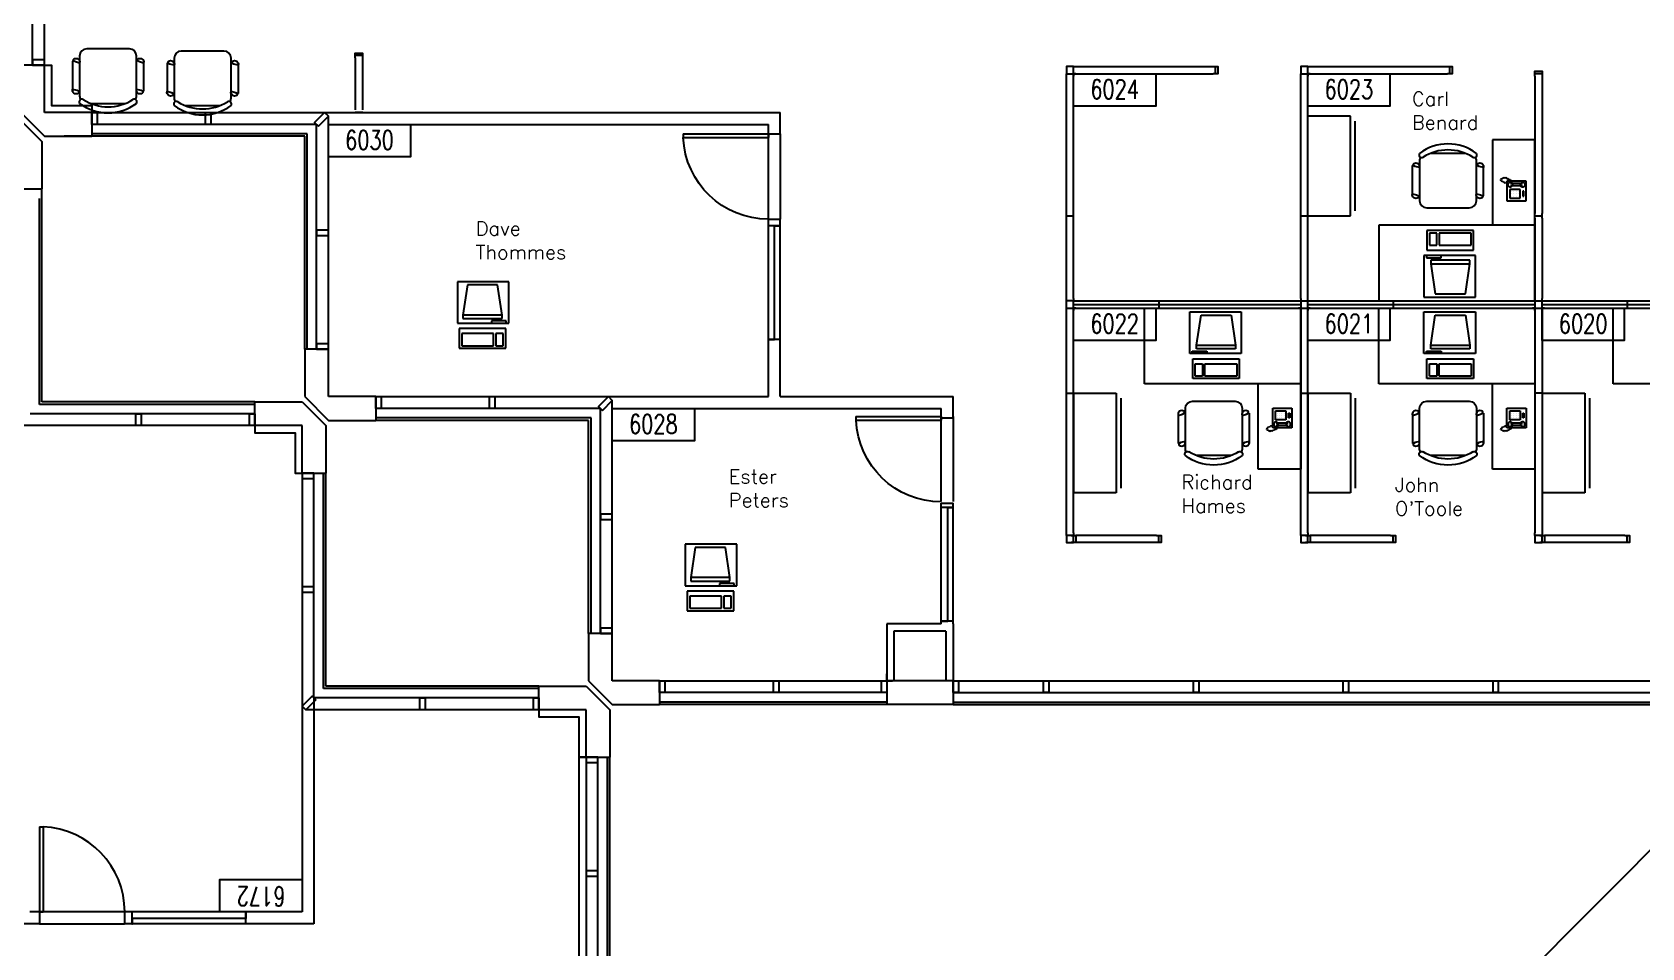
# Model space of a CAD drawing. Header units: millimetres. Extents: x 489553472 to 489553809, y 110504095 to 110504426.
# Drawn here: x 489553563.4 to 489553631.5, y 110504298.5 to 110504337.1 of the extents above; entities that cross this region are included whole.
import ezdxf
from ezdxf.enums import TextEntityAlignment as Align

# ---------------------------------------------------------------- set-up
doc = ezdxf.new("R2010")
doc.units = ezdxf.units.MM
for name, color, linetype in [('C-L-NUBER', 30, 'Continuous'), ('CHAIRS', 4, 'Continuous'), ('CPU', 6, 'Continuous'), ('DIM', 3, 'Continuous'), ('E-B-FURR', 6, 'Continuous'), ('E-B-GLAZ', 72, 'Continuous'), ('E-B-MULL', 8, 'Continuous'), ('E-B-SHEL', 2, 'Continuous'), ('E-C-HEAD', 5, 'Continuous'), ('E-F-DOOR', 3, 'Continuous'), ('E-F-SILL', 8, 'Continuous'), ('EMPLOYEE', 1, 'Continuous'), ('FURNITURE', 3, 'Continuous'), ('PANELS_201', 6, 'Continuous'), ('PHONES', 4, 'Continuous'), ('RMNUM', 40, 'Continuous')]:
    doc.layers.add(name, color=color, linetype=linetype)
doc.styles.add('ARCHITXT', font='simplex.shx')
doc.styles.add('ROMANS', font='romans', dxfattribs={"width": 0.75, "height": 8})
doc.styles.get("Standard").update_dxf_attribs({"font": 'arial.ttf'})
doc.dimstyles.new('ISO-25', dxfattribs={"dimscale": 3, "dimtxt": 2.5, "dimasz": 2.5, "dimexe": 1.25, "dimexo": 0.625, "dimtad": 1, "dimdsep": 46, "dimtxsty": 'Standard', "dimcen": 2.5, "dimadec": 0, "dimazin": 0, "dimtfac": 1, "dimtmove": 0, "dimatfit": 3, "dimfxl": 0, "dimarcsym": 0})

# ---------------------------------------------------------------- blocks, each defined once
blk = doc.blocks.new('DR-36')
for p, q in [((0, 36), (0, 0)), ((0, 36), (1.5, 36)), ((1.5, 36), (1.5, 0)), ((0, 0), (1.5, 0))]:
    blk.add_line(p, q)
blk.add_arc((0, 0), 36, 0, 87.61406)
blk = doc.blocks.new('RMNUM')
at = {"layer": 'RMNUM'}
blk.add_lwpolyline([(-16.33354, 6.674702), (18.388073, 6.674702), (18.388073, -6.982766), (-16.33354, -6.982766), (-16.33354, 6.674702)], dxfattribs=at)
at = {"layer": 'RMNUM', "style": 'ROMANS', "width": 0.75}
blk.add_attdef('NUMBER', text='', height=8, dxfattribs=at).set_placement((1.027267, 0.114097), align=Align.MIDDLE_CENTER)
blk = doc.blocks.new('DESK2')
for p, q in [((33, 0), (-33, 0)), ((-33, 0), (-33, -68)), ((33, -32), (33, 0)), ((-33, -32), (33, -32)), ((-15, -68), (-15, -32)), ((-33, -68), (-15, -68))]:
    blk.add_line(p, q)
blk = doc.blocks.new('CHAIR7')
for p, q in [((5.12, 15.04), (17.88, 15.04)), ((0, 9), (0, -9)), ((20, 12), (3, 12)), ((23, -7.44), (23, 7.44)), ((3, -12), (20, -12)), ((5.12, -15), (17.88, -15))]:
    blk.add_line(p, q)
for centre, radius, start, end in [((5.56, 13.54), 1.56, 73.7398, 286.2602), ((17.44, 13.54), 1.56, 253.7398, 106.2602), ((3, 9), 3, 90, 180), ((20, 9), 3, 62.41556, 90), ((22.34, 11.12), 1.1, 53.30994, 212.02741), ((4.82, 0), 19.64, 327.57575, 32.42425), ((7, 0), 20, 323.1301, 36.8699), ((3, -9), 3, 180, 270), ((5.56, -13.5), 1.56, 73.7398, 286.2602), ((17.44, -13.5), 1.56, 253.7398, 106.2602), ((20, -9), 3, 270, 297.58444), ((22.34, -11.12), 1.1, 147.97259, 306.69006)]:
    blk.add_arc(centre, radius, start, end)
blk = doc.blocks.new('RECTANG')
for p, q in [((1, 1), (0, 1)), ((0, 1), (0, 0)), ((1, 0), (1, 1)), ((0, 0), (1, 0))]:
    blk.add_line(p, q)
blk = doc.blocks.new('IBMAT', base_point=(61, 306))
for p, q in [((75, 307), (75, 306)), ((81, 307), (75, 307)), ((81, 306), (81, 307))]:
    blk.add_line(p, q)
at = {"xscale": 21, "yscale": 17, "zscale": 21}
blk.add_blockref('RECTANG', (61, 306), dxfattribs=at)
blk = doc.blocks.new('KEYBOARD', base_point=(60, 294))
for p, xscale, yscale, zscale in [((60, 294), 19, 8, 19), ((61, 295), 13, 5, 13), ((75, 295), 3, 5, 3)]:
    blk.add_blockref('RECTANG', p, dxfattribs=dict(xscale=xscale, yscale=yscale, zscale=zscale))
blk = doc.blocks.new('COMPUTER')
for p, q in [((-6.64, 16.23), (-8.5, 3.5)), ((6.08, 16.23), (-6.64, 16.23)), ((8, 3.5), (6.08, 16.23)), ((-8.5, 3.5), (-8.5, 2.04)), ((8, 3.5), (-8.5, 3.5)), ((-8.5, 2.04), (8, 2.04)), ((8, 2.04), (8, 3.5))]:
    blk.add_line(p, q)
at = {"xscale": 1.033846153846154, "yscale": 1.033846153846154, "zscale": 1.033846153846154}
for name, p in [('IBMAT', (-10.86, 0)), ('KEYBOARD', (-10.05, -10.5))]:
    blk.add_blockref(name, p, dxfattribs=at)
blk = doc.blocks.new('FC42X18D')
for p, q in [((-21, 0), (-21, -18)), ((-21, 0), (21, 0)), ((21, -18), (21, 0)), ((-21, -18), (21, -18)), ((-19, -20), (19, -20))]:
    blk.add_line(p, q)
blk = doc.blocks.new('FNPHONE')
for p, q in [((-9.1, 0.22), (-9.7, 0.02)), ((-8.9, 0.62), (-9.5, 0.42)), ((-8.7, 1.02), (-9.3, 0.82)), ((-8.5, 1.42), (-9.1, 1.22)), ((-8.3, 1.82), (-8.9, 1.62)), ((-7.14, 0.56), (-7.5, -0.58)), ((-7.29, 6.54), (-7.29, 1.54)), ((-6.29, 6.54), (-6.29, 1.54)), ((-3.87, 4.85), (-3.87, 4.85)), ((-3.87, 3.91), (-3.87, 3.91)), ((-3.87, 2.97), (-3.87, 2.97)), ((-3.87, 2.03), (-3.87, 2.03)), ((-2.94, 4.85), (-2.94, 4.85)), ((-2.94, 3.91), (-2.94, 3.91)), ((-2.94, 2.97), (-2.94, 2.97)), ((-2.94, 2.03), (-2.94, 2.03)), ((-2, 4.85), (-2, 4.85)), ((-2, 3.91), (-2, 3.91)), ((-2, 2.97), (-2, 2.97)), ((-2, 2.03), (-2, 2.03)), ((-9.3, -0.18), (-9.9, -0.38)), ((-9.3, -0.58), (-9.9, -0.78)), ((-9.3, -0.98), (-9.9, -1.18)), ((-9.3, -1.38), (-9.9, -1.58)), ((-9.1, -1.78), (-9.7, -1.98)), ((-8.9, -2.18), (-9.5, -2.38)), ((-8.43, -2.46), (-9.03, -2.66)), ((-7.9, -1.98), (-8.5, -2.18)), ((-7.7, -1.58), (-8.3, -1.78)), ((-7.5, -1.18), (-8.1, -1.38)), ((-7.3, -0.78), (-7.9, -0.98))]:
    blk.add_line(p, q)
for centre, start, end in [((-6.79, 6.54), 298.49146, 241.50854), ((-6.79, 1.54), 118.49146, 61.50854)]:
    blk.add_arc(centre, 1.05, start, end)
for p, xscale, yscale, zscale in [((-8.21, 0), 8.20528234483245, 8.104073169521023, 8.20528234483245), ((-4.03, 6.72), 2.03125, 0.46875, 2.03125), ((-4.81, 1.25), 3.75, 4.375, 3.75)]:
    blk.add_blockref('RECTANG', p, dxfattribs=dict(xscale=xscale, yscale=yscale, zscale=zscale))
blk = doc.blocks.new('*D20')
at = {"layer": 'Defpoints', "color": 0, "transparency": 16777216}
for p in [(489553526.856, 110504401.545), (489553482.316, 110504115.512), (489553565.049, 110504115.512)]:
    blk.add_point(p, dxfattribs=at)
at = {"layer": 'DIM', "color": 0, "lineweight": -2, "transparency": 16777216}
for p, q in [((489553524.981, 110504401.545), (489553478.566, 110504401.545)), ((489553482.316, 110504394.045), (489553482.316, 110504123.012)), ((489553563.174, 110504115.512), (489553478.566, 110504115.512))]:
    blk.add_line(p, q, dxfattribs=at)
at = {"layer": 'DIM', "color": 0, "transparency": 16777216}
for points in [[(489553481.066, 110504394.045), (489553483.566, 110504394.045), (489553482.316, 110504401.545)], [(489553481.066, 110504123.012), (489553483.566, 110504123.012), (489553482.316, 110504115.512)]]:
    blk.add_solid(points, dxfattribs=at)
at = {"layer": 'DIM', "color": 0, "transparency": 16777216, "insert": (489553476.611, 110504258.529), "char_height": 7.5, "attachment_point": 5, "rotation": 90}
blk.add_mtext('288', dxfattribs=at)

msp = doc.modelspace()

# ---------------------------------------------------------------- linework, layer by layer
at = {"layer": 'C-L-NUBER'}
msp.add_line((489553587.8485221, 110504258.5123077), (489553637.9561564, 110504308.7370992), dxfattribs=at)
at = {"layer": 'E-B-FURR'}
for p, q in [((489553563.9619837, 110504335.7370992), (489553563.9619837, 110504398.8370992)), ((489553565.9561564, 110504333.7370992), (489553575.7970574, 110504333.7370992)), ((489553575.8198954, 110504333.7370992), (489553595.0561564, 110504333.7370992)), ((489553595.0561564, 110504332.8370992), (489553595.0561564, 110504333.7370992)), ((489553575.9561564, 110504323.7370992), (489553575.9561564, 110504333.5780002)), ((489553575.9561564, 110504333.2370992), (489553594.5561564, 110504333.2370992)), ((489553594.5561564, 110504332.8370992), (489553594.5561564, 110504333.2370992)), ((489553594.5561564, 110504332.8370992), (489553595.0561564, 110504332.8370992)), ((489553594.5561564, 110504321.7370992), (489553594.5561564, 110504329.2370992)), ((489553594.5561564, 110504329.2370992), (489553595.0561564, 110504329.2370992)), ((489553595.0561564, 110504321.7370992), (489553595.0561564, 110504329.2370992)), ((489553577.9561564, 110504321.7370992), (489553587.7970574, 110504321.7370992)), ((489553587.7970574, 110504321.7370992), (489553594.5561564, 110504321.7370992)), ((489553587.9561564, 110504311.7370992), (489553587.9561564, 110504321.5780002)), ((489553595.0561564, 110504321.7370992), (489553602.3561563, 110504321.7370992)), ((489553602.3561563, 110504320.8370992), (489553602.3561563, 110504321.7370992)), ((489553587.9561564, 110504321.2370992), (489553601.8561563, 110504321.2370992)), ((489553601.8561563, 110504320.8370992), (489553601.8561563, 110504321.2370992)), ((489553601.8561563, 110504320.8370992), (489553602.3561563, 110504320.8370992)), ((489553572.8485221, 110504320.5123077), (489553563.0076211, 110504320.5123077)), ((489553574.8485221, 110504318.5123077), (489553574.8485221, 110504308.6714067)), ((489553601.8561563, 110504312.1370992), (489553601.8561563, 110504317.2370992)), ((489553601.8561563, 110504317.2370992), (489553602.3561563, 110504317.2370992)), ((489553602.3561563, 110504312.1370992), (489553602.3561563, 110504317.2370992)), ((489553599.5561564, 110504312.1370992), (489553599.5561564, 110504309.7370992)), ((489553601.8561563, 110504312.1370992), (489553599.5561564, 110504312.1370992)), ((489553602.3561563, 110504312.1370992), (489553602.3561563, 110504309.7370992)), ((489553599.8561563, 110504311.8370992), (489553599.8561563, 110504309.7370992)), ((489553602.0561564, 110504311.8370992), (489553599.8561563, 110504311.8370992)), ((489553602.0561564, 110504311.8370992), (489553602.0561564, 110504309.7370992)), ((489553589.9561564, 110504309.7370992), (489553599.7970574, 110504309.7370992)), ((489553602.3561563, 110504309.7370992), (489553647.2293576, 110504309.7370992)), ((489553574.8485221, 110504308.6714067), (489553574.8485221, 110504299.9721322)), ((489553584.8485221, 110504308.5123077), (489553575.0076211, 110504308.5123077)), ((489553575.3485221, 110504309.0123077), (489553575.3485221, 110504299.4721322)), ((489553563.7433888, 110504299.9721322), (489553563.3433888, 110504299.9721322)), ((489553563.7433888, 110504299.9721322), (489553563.7433888, 110504299.4721322)), ((489553574.8485221, 110504299.9721322), (489553567.3433888, 110504299.9721322)), ((489553567.3433888, 110504299.9721322), (489553567.3433888, 110504299.4721322)), ((489553563.7433888, 110504299.4721322), (489553562.8433888, 110504299.4721322)), ((489553575.3485221, 110504299.4721322), (489553567.3433888, 110504299.4721322))]:
    msp.add_line(p, q, dxfattribs=at)
for points in [[(489553563.9561564, 110504335.7370992), (489553564.2561564, 110504335.7370992), (489553564.2561564, 110504334.0370992), (489553565.9561564, 110504334.0370992), (489553565.9561564, 110504333.7370992)], [(489553572.8485221, 110504320.5123077), (489553572.8485221, 110504320.2123077), (489553574.5485221, 110504320.2123077), (489553574.5485221, 110504318.5123077), (489553574.8485221, 110504318.5123077)], [(489553584.8485221, 110504308.5123077), (489553584.8485221, 110504308.2123077), (489553586.5485221, 110504308.2123077), (489553586.5485221, 110504306.5123077), (489553586.8485221, 110504306.5123077)]]:
    msp.add_lwpolyline(points, dxfattribs=at)
at = {"layer": 'E-B-GLAZ'}
for p, q in [((489553563.4561564, 110504335.7370992), (489553563.4561564, 110504398.8370992)), ((489553575.4561564, 110504333.2370992), (489553565.9561564, 110504333.2370992)), ((489553575.4561564, 110504323.7370992), (489553575.4561564, 110504333.2370992)), ((489553574.194634, 110504332.7370992), (489553564.794634, 110504332.7370992)), ((489553575.0561564, 110504332.8370992), (489553565.9561564, 110504332.8370992)), ((489553574.9561564, 110504332.7370992), (489553565.9561564, 110504332.7370992)), ((489553574.9561564, 110504323.7370992), (489553574.9561564, 110504332.7370992)), ((489553575.0561564, 110504323.7370992), (489553575.0561564, 110504332.8370992)), ((489553563.8485221, 110504321.5123077), (489553563.8485221, 110504330.5123077)), ((489553563.7485221, 110504321.4123077), (489553563.7485221, 110504330.1123077)), ((489553572.8485221, 110504321.5123077), (489553563.8485221, 110504321.5123077)), ((489553572.8485221, 110504321.0123077), (489553563.3485221, 110504321.0123077)), ((489553572.8485221, 110504321.4123077), (489553563.7485221, 110504321.4123077)), ((489553587.4561564, 110504321.2370992), (489553577.9561564, 110504321.2370992)), ((489553587.0561564, 110504320.8370992), (489553577.9561564, 110504320.8370992)), ((489553587.0561564, 110504311.7370992), (489553587.0561564, 110504320.8370992)), ((489553587.4561564, 110504311.7370992), (489553587.4561564, 110504321.2370992)), ((489553586.9561564, 110504320.7370992), (489553577.9561564, 110504320.7370992)), ((489553586.9561564, 110504311.7370992), (489553586.9561564, 110504320.7370992)), ((489553575.3485221, 110504309.0123077), (489553575.3485221, 110504318.5123077)), ((489553575.7485221, 110504309.4123077), (489553575.7485221, 110504318.5123077)), ((489553575.8485221, 110504309.5123077), (489553575.8485221, 110504318.5123077)), ((489553584.8485221, 110504309.4123077), (489553575.7485221, 110504309.4123077)), ((489553584.8485221, 110504309.5123077), (489553575.8485221, 110504309.5123077)), ((489553599.5561564, 110504309.2370992), (489553589.9561564, 110504309.2370992)), ((489553602.3561563, 110504309.2370992), (489553647.4565105, 110504309.2370992)), ((489553584.8485221, 110504309.0123077), (489553575.3485221, 110504309.0123077)), ((489553599.5561564, 110504308.8370992), (489553589.9561564, 110504308.8370992)), ((489553599.5561564, 110504308.7370992), (489553589.9561564, 110504308.7370992)), ((489553602.3561563, 110504308.8370992), (489553647.4565105, 110504308.8370992)), ((489553602.3561563, 110504308.7370992), (489553635.5561564, 110504308.7370992)), ((489553587.3485221, 110504296.9123077), (489553587.3485221, 110504306.5123077)), ((489553587.7485221, 110504296.9123077), (489553587.7485221, 110504306.5123077)), ((489553587.8485221, 110504296.9123077), (489553587.8485221, 110504306.5123077))]:
    msp.add_line(p, q, dxfattribs=at)
for points in [[(489553595.0481237, 110504324.1493904), (489553594.5481237, 110504324.1493904), (489553594.8119884, 110504324.1493904), (489553594.8119884, 110504328.9493904), (489553595.0481237, 110504328.9493904), (489553594.5481237, 110504328.9493904)], [(489553602.3668563, 110504312.2585711), (489553601.8668563, 110504312.2585711), (489553602.1307209, 110504312.2585711), (489553602.1307209, 110504317.0585711), (489553602.3668563, 110504317.0585711), (489553601.8668563, 110504317.0585711)], [(489553572.4627324, 110504299.456315), (489553572.4627324, 110504299.956315), (489553572.4627324, 110504299.6924504), (489553567.6627324, 110504299.6924504), (489553567.6627324, 110504299.456315), (489553567.6627324, 110504299.956315)]]:
    msp.add_lwpolyline(points, dxfattribs=at)
at = {"layer": 'E-B-MULL'}
for points in [[(489553563.4561564, 110504335.7370992), (489553563.9561564, 110504335.7370992), (489553563.9561564, 110504335.9620992), (489553563.4561564, 110504335.9620992)], [(489553565.9561564, 110504333.2370992), (489553565.9561564, 110504333.7370992), (489553566.1811564, 110504333.7370992), (489553566.1811564, 110504333.2370992)], [(489553570.7641069, 110504333.2370992), (489553570.7641069, 110504333.7370992), (489553570.9891069, 110504333.7370992), (489553570.9891069, 110504333.2370992)], [(489553575.5357059, 110504333.1575497), (489553575.9561564, 110504333.5780002), (489553575.7970574, 110504333.7370992), (489553575.3766069, 110504333.3166487)], [(489553575.5357059, 110504333.1575497), (489553575.9561564, 110504333.5780002), (489553575.7970574, 110504333.7370992), (489553575.3766069, 110504333.3166487)], [(489553575.4561564, 110504328.5450497), (489553575.9561564, 110504328.5450497), (489553575.9561564, 110504328.7700497), (489553575.4561564, 110504328.7700497)], [(489553575.4561564, 110504323.7370992), (489553575.9561564, 110504323.7370992), (489553575.9561564, 110504323.9620992), (489553575.4561564, 110504323.9620992)], [(489553577.9561564, 110504321.2370992), (489553577.9561564, 110504321.7370992), (489553578.1811564, 110504321.7370992), (489553578.1811564, 110504321.2370992)], [(489553582.7641069, 110504321.2370992), (489553582.7641069, 110504321.7370992), (489553582.9891069, 110504321.7370992), (489553582.9891069, 110504321.2370992)], [(489553587.5357059, 110504321.1575497), (489553587.9561564, 110504321.5780002), (489553587.7970574, 110504321.7370992), (489553587.3766069, 110504321.3166487)], [(489553568.0405716, 110504321.0123077), (489553568.0405716, 110504320.5123077), (489553567.8155716, 110504320.5123077), (489553567.8155716, 110504321.0123077)], [(489553572.8485221, 110504321.0123077), (489553572.8485221, 110504320.5123077), (489553572.6235221, 110504320.5123077), (489553572.6235221, 110504321.0123077)], [(489553575.3485221, 110504318.5123077), (489553574.8485221, 110504318.5123077), (489553574.8485221, 110504318.2873077), (489553575.3485221, 110504318.2873077)], [(489553587.4561564, 110504316.5450497), (489553587.9561564, 110504316.5450497), (489553587.9561564, 110504316.7700497), (489553587.4561564, 110504316.7700497)], [(489553575.3485221, 110504313.7043572), (489553574.8485221, 110504313.7043572), (489553574.8485221, 110504313.4793572), (489553575.3485221, 110504313.4793572)], [(489553587.4561564, 110504311.7370992), (489553587.9561564, 110504311.7370992), (489553587.9561564, 110504311.9620992), (489553587.4561564, 110504311.9620992)], [(489553589.9561564, 110504309.2370992), (489553589.9561564, 110504309.7370992), (489553590.1811564, 110504309.7370992), (489553590.1811564, 110504309.2370992)], [(489553594.7641069, 110504309.2370992), (489553594.7641069, 110504309.7370992), (489553594.9891069, 110504309.7370992), (489553594.9891069, 110504309.2370992)], [(489553599.3311564, 110504309.2370992), (489553599.3311564, 110504309.7370992), (489553599.5561564, 110504309.7370992), (489553599.5561564, 110504309.2370992)], [(489553602.3561563, 110504309.2370992), (489553602.3561563, 110504309.7370992), (489553602.5811564, 110504309.7370992), (489553602.5811564, 110504309.2370992)], [(489553606.1811564, 110504309.2370992), (489553606.1811564, 110504309.7370992), (489553606.4061564, 110504309.7370992), (489553606.4061564, 110504309.2370992)], [(489553612.5124063, 110504309.2370992), (489553612.5124063, 110504309.7370992), (489553612.7374064, 110504309.7370992), (489553612.7374064, 110504309.2370992)], [(489553618.8436564, 110504309.2370992), (489553618.8436564, 110504309.7370992), (489553619.0686564, 110504309.7370992), (489553619.0686564, 110504309.2370992)], [(489553625.1749064, 110504309.2370992), (489553625.1749064, 110504309.7370992), (489553625.3999064, 110504309.7370992), (489553625.3999064, 110504309.2370992)], [(489553575.4280716, 110504308.9327582), (489553575.0076211, 110504308.5123077), (489553574.8485221, 110504308.6714067), (489553575.2689726, 110504309.0918572)], [(489553580.0405716, 110504309.0123077), (489553580.0405716, 110504308.5123077), (489553579.8155716, 110504308.5123077), (489553579.8155716, 110504309.0123077)], [(489553584.8485221, 110504309.0123077), (489553584.8485221, 110504308.5123077), (489553584.6235221, 110504308.5123077), (489553584.6235221, 110504309.0123077)], [(489553587.3485221, 110504306.5123077), (489553586.8485221, 110504306.5123077), (489553586.8485221, 110504306.2873077), (489553587.3485221, 110504306.2873077)], [(489553587.3485221, 110504301.7043572), (489553586.8485221, 110504301.7043572), (489553586.8485221, 110504301.4793572), (489553587.3485221, 110504301.4793572)]]:
    msp.add_lwpolyline(points, close=True, dxfattribs=at)
at = {"layer": 'E-B-SHEL'}
for p, q in [((489553563.9561564, 110504335.7370992), (489553562.9561564, 110504335.7370992)), ((489553563.9561564, 110504333.7370992), (489553563.9561564, 110504335.7370992)), ((489553562.9561564, 110504333.7370992), (489553563.9561564, 110504332.7370992)), ((489553565.9561564, 110504333.7370992), (489553563.9561564, 110504333.7370992)), ((489553565.9561564, 110504333.7370992), (489553565.9561564, 110504332.7370992)), ((489553562.8485221, 110504333.5123077), (489553563.8485221, 110504332.5123077)), ((489553563.8485221, 110504332.5123077), (489553563.8485221, 110504330.5123077)), ((489553563.9561564, 110504332.7370992), (489553565.9561564, 110504332.7370992)), ((489553562.8485221, 110504330.5123077), (489553563.8485221, 110504330.5123077)), ((489553575.9561564, 110504323.7370992), (489553574.9561564, 110504323.7370992)), ((489553574.9561564, 110504323.7370992), (489553574.9561564, 110504321.7370992)), ((489553575.9561564, 110504321.7370992), (489553575.9561564, 110504323.7370992)), ((489553572.8485221, 110504321.5123077), (489553574.8485221, 110504321.5123077)), ((489553572.8485221, 110504320.5123077), (489553572.8485221, 110504321.5123077)), ((489553574.8485221, 110504321.5123077), (489553575.8485221, 110504320.5123077)), ((489553574.9561564, 110504321.7370992), (489553575.9561564, 110504320.7370992)), ((489553577.9561564, 110504321.7370992), (489553575.9561564, 110504321.7370992)), ((489553577.9561564, 110504321.7370992), (489553577.9561564, 110504320.7370992)), ((489553574.8485221, 110504320.5123077), (489553572.8485221, 110504320.5123077)), ((489553574.8485221, 110504318.5123077), (489553574.8485221, 110504320.5123077)), ((489553575.8485221, 110504320.5123077), (489553575.8485221, 110504318.5123077)), ((489553575.9561564, 110504320.7370992), (489553577.9561564, 110504320.7370992)), ((489553574.8485221, 110504318.5123077), (489553575.8485221, 110504318.5123077)), ((489553587.9561564, 110504311.7370992), (489553586.9561564, 110504311.7370992)), ((489553586.9561564, 110504311.7370992), (489553586.9561564, 110504309.7370992)), ((489553587.9561564, 110504309.7370992), (489553587.9561564, 110504311.7370992)), ((489553584.8485221, 110504308.5123077), (489553584.8485221, 110504309.5123077)), ((489553584.8485221, 110504309.5123077), (489553586.8485221, 110504309.5123077)), ((489553586.8485221, 110504309.5123077), (489553587.8485221, 110504308.5123077)), ((489553586.9561564, 110504309.7370992), (489553587.9561564, 110504308.7370992)), ((489553589.9561564, 110504309.7370992), (489553587.9561564, 110504309.7370992)), ((489553589.9561564, 110504309.7370992), (489553589.9561564, 110504308.7370992)), ((489553602.3561563, 110504309.7370992), (489553599.5561564, 110504309.7370992)), ((489553599.5561564, 110504309.7370992), (489553599.5561564, 110504308.7370992)), ((489553602.3561563, 110504309.7370992), (489553602.3561563, 110504308.7370992)), ((489553586.8485221, 110504308.5123077), (489553584.8485221, 110504308.5123077)), ((489553586.8485221, 110504306.5123077), (489553586.8485221, 110504308.5123077)), ((489553587.8485221, 110504308.5123077), (489553587.8485221, 110504306.5123077)), ((489553587.9561564, 110504308.7370992), (489553589.9561564, 110504308.7370992)), ((489553602.3561563, 110504308.7370992), (489553599.5561564, 110504308.7370992)), ((489553586.8485221, 110504306.5123077), (489553587.8485221, 110504306.5123077))]:
    msp.add_line(p, q, dxfattribs=at)
at = {"layer": 'E-C-HEAD'}
for p, q in [((489553594.5561564, 110504329.2370992), (489553594.5561564, 110504332.8370992)), ((489553595.0561564, 110504332.8370992), (489553595.0561564, 110504329.2370992)), ((489553601.8561563, 110504317.3020608), (489553601.8561563, 110504320.9020608)), ((489553602.3561563, 110504320.9020608), (489553602.3561563, 110504317.3020608)), ((489553586.8485221, 110504306.5123077), (489553586.8485221, 110504296.6714067)), ((489553567.3433888, 110504299.9721322), (489553563.7433888, 110504299.9721322)), ((489553563.7433888, 110504299.4721322), (489553567.3433888, 110504299.4721322))]:
    msp.add_line(p, q, dxfattribs=at)
at = {"layer": 'E-F-SILL'}
for points in [[(489553599.5561564, 110504309.7370992), (489553599.5561564, 110504309.7370992), (489553599.5561564, 110504310.0370992), (489553599.5561564, 110504310.0370992)], [(489553581.2978812, 110504309.4265078), (489553581.2978812, 110504309.4265078), (489553581.2978812, 110504309.4265078)], [(489553586.8485221, 110504306.5123077), (489553586.5485221, 110504306.5123077), (489553586.5485221, 110504296.9123077), (489553586.5485221, 110504296.9123077)]]:
    msp.add_lwpolyline(points, dxfattribs=at)
at = {"layer": 'PANELS_201', "linetype": 'Continuous'}
for p, q in [((489553607.4494346, 110504315.5786519), (489553607.4494346, 110504315.8786519)), ((489553617.3494346, 110504315.5786519), (489553617.3494346, 110504315.8786519)), ((489553627.2494346, 110504315.5786519), (489553627.2494346, 110504315.8786519))]:
    msp.add_line(p, q, dxfattribs=at)
for points in [[(489553577.0955971, 110504336.0503519), (489553577.0955971, 110504336.1503519), (489553577.0955971, 110504336.2503519), (489553577.3955971, 110504336.2503519), (489553577.3955971, 110504336.0503519)], [(489553577.3955971, 110504336.1503519), (489553577.0955971, 110504336.1503519)], [(489553577.0955971, 110504336.0503519), (489553577.0955971, 110504333.8503519)], [(489553577.3955971, 110504336.0503519), (489553577.3955971, 110504333.8503519)], [(489553607.4494346, 110504335.6786519), (489553607.1494346, 110504335.6786519), (489553607.1494346, 110504335.3786519)], [(489553607.1494346, 110504335.2786519), (489553607.1494346, 110504335.3786519), (489553607.4494346, 110504335.3786519), (489553607.4494346, 110504335.2786519)], [(489553607.1494346, 110504329.4786519), (489553607.1494346, 110504335.2786519)], [(489553607.5494345, 110504335.3786519), (489553607.4494346, 110504335.3786519), (489553607.4494346, 110504335.6786519), (489553607.5494345, 110504335.6786519)], [(489553607.4494346, 110504329.4786519), (489553607.4494346, 110504335.2786519)], [(489553607.5494345, 110504335.6786519), (489553613.3494346, 110504335.6786519)], [(489553607.5494345, 110504335.3786519), (489553613.3494346, 110504335.3786519)], [(489553613.3494346, 110504335.6786519), (489553613.4494346, 110504335.6786519), (489553613.5494345, 110504335.6786519), (489553613.5494345, 110504335.3786519), (489553613.3494346, 110504335.3786519)], [(489553613.4494346, 110504335.3786519), (489553613.4494346, 110504335.6786519)], [(489553617.3494346, 110504335.6786519), (489553617.0494345, 110504335.6786519), (489553617.0494345, 110504335.3786519)], [(489553617.0494345, 110504335.2786519), (489553617.0494345, 110504335.3786519), (489553617.3494346, 110504335.3786519), (489553617.3494346, 110504335.2786519)], [(489553617.0494345, 110504329.4786519), (489553617.0494345, 110504335.2786519)], [(489553617.4494346, 110504335.3786519), (489553617.3494346, 110504335.3786519), (489553617.3494346, 110504335.6786519), (489553617.4494346, 110504335.6786519)], [(489553617.3494346, 110504329.4786519), (489553617.3494346, 110504335.2786519)], [(489553617.4494346, 110504335.6786519), (489553623.2494346, 110504335.6786519)], [(489553617.4494346, 110504335.3786519), (489553623.2494346, 110504335.3786519)], [(489553623.2494346, 110504335.6786519), (489553623.3494346, 110504335.6786519), (489553623.4494346, 110504335.6786519), (489553623.4494346, 110504335.3786519), (489553623.2494346, 110504335.3786519)], [(489553623.3494346, 110504335.3786519), (489553623.3494346, 110504335.6786519)], [(489553626.9494346, 110504335.2786519), (489553626.9494346, 110504335.3786519), (489553626.9494346, 110504335.4786519), (489553627.2494346, 110504335.4786519), (489553627.2494346, 110504335.2786519)], [(489553627.2494346, 110504335.3786519), (489553626.9494346, 110504335.3786519)], [(489553626.9494346, 110504335.2786519), (489553626.9494346, 110504329.4786519)], [(489553627.2494346, 110504335.2786519), (489553627.2494346, 110504329.4786519)], [(489553577.0955971, 110504333.7503519), (489553577.3955971, 110504333.7503519), (489553577.3955971, 110504333.7253519), (489553577.0955971, 110504333.7253519), (489553577.0955971, 110504333.7503519)], [(489553607.1494346, 110504329.2786519), (489553607.1494346, 110504329.4786519)], [(489553607.1494346, 110504329.3786519), (489553607.4494346, 110504329.3786519)], [(489553607.1494346, 110504325.8786519), (489553607.1494346, 110504329.2786519)], [(489553607.4494346, 110504329.2786519), (489553607.4494346, 110504329.4786519)], [(489553607.4494346, 110504325.8786519), (489553607.4494346, 110504329.2786519)], [(489553617.0494345, 110504329.2786519), (489553617.0494345, 110504329.4786519)], [(489553617.0494345, 110504329.3786519), (489553617.3494346, 110504329.3786519)], [(489553617.0494345, 110504325.8786519), (489553617.0494345, 110504329.2786519)], [(489553617.3494346, 110504329.2786519), (489553617.3494346, 110504329.4786519)], [(489553617.3494346, 110504325.8786519), (489553617.3494346, 110504329.2786519)], [(489553626.9494346, 110504329.2786519), (489553626.9494346, 110504329.4786519)], [(489553626.9494346, 110504329.3786519), (489553627.2494346, 110504329.3786519)], [(489553626.9494346, 110504329.2786519), (489553626.9494346, 110504325.8786519)], [(489553627.2494346, 110504329.2786519), (489553627.2494346, 110504329.4786519)], [(489553627.2494346, 110504329.2786519), (489553627.2494346, 110504325.8786519)], [(489553607.4494346, 110504325.8786519), (489553607.4494346, 110504325.7786519), (489553607.1494346, 110504325.7786519), (489553607.1494346, 110504325.8786519)], [(489553607.1494346, 110504325.4786519), (489553607.1494346, 110504325.7786519)], [(489553607.5494345, 110504325.4786519), (489553607.4494346, 110504325.4786519), (489553607.4494346, 110504325.7786519), (489553607.5494345, 110504325.7786519)], [(489553607.4494346, 110504325.6286519), (489553611.0494345, 110504325.6286519)], [(489553607.5494345, 110504325.7786519), (489553610.9494346, 110504325.7786519)], [(489553610.9494346, 110504325.7786519), (489553611.1494346, 110504325.7786519)], [(489553611.0494345, 110504325.7786519), (489553611.0494345, 110504325.4786519)], [(489553611.0494345, 110504325.6286519), (489553617.0494345, 110504325.6286519)], [(489553611.1494346, 110504325.7786519), (489553616.9494346, 110504325.7786519)], [(489553616.9494346, 110504325.7786519), (489553617.0494345, 110504325.7786519), (489553617.0494345, 110504325.4786519), (489553616.9494346, 110504325.4786519)], [(489553617.0494345, 110504325.8786519), (489553617.0494345, 110504325.7786519), (489553617.3494346, 110504325.7786519), (489553617.3494346, 110504325.8786519)], [(489553617.4494346, 110504325.4786519), (489553617.3494346, 110504325.4786519), (489553617.3494346, 110504325.7786519), (489553617.4494346, 110504325.7786519)], [(489553617.3494346, 110504325.6286519), (489553620.9494346, 110504325.6286519)], [(489553617.4494346, 110504325.7786519), (489553620.8494346, 110504325.7786519)], [(489553620.8494346, 110504325.7786519), (489553621.0494345, 110504325.7786519)], [(489553620.9494346, 110504325.7786519), (489553620.9494346, 110504325.4786519)], [(489553620.9494346, 110504325.6286519), (489553626.9494346, 110504325.6286519)], [(489553621.0494345, 110504325.7786519), (489553626.8494346, 110504325.7786519)], [(489553626.8494346, 110504325.7786519), (489553626.9494346, 110504325.7786519), (489553626.9494346, 110504325.4786519), (489553626.8494346, 110504325.4786519)], [(489553626.9494346, 110504325.8786519), (489553626.9494346, 110504325.7786519), (489553627.2494346, 110504325.7786519), (489553627.2494346, 110504325.8786519)], [(489553627.3494346, 110504325.4786519), (489553627.2494346, 110504325.4786519), (489553627.2494346, 110504325.7786519), (489553627.3494346, 110504325.7786519)], [(489553627.2494346, 110504325.6286519), (489553630.8494346, 110504325.6286519)], [(489553627.3494346, 110504325.7786519), (489553630.7494346, 110504325.7786519)], [(489553630.7494346, 110504325.7786519), (489553630.9494346, 110504325.7786519)], [(489553630.8494346, 110504325.7786519), (489553630.8494346, 110504325.4786519)], [(489553630.8494346, 110504325.6286519), (489553636.8494346, 110504325.6286519)], [(489553630.9494346, 110504325.7786519), (489553636.7494346, 110504325.7786519)], [(489553607.1494346, 110504325.3786519), (489553607.1494346, 110504325.4786519), (489553607.4494346, 110504325.4786519), (489553607.4494346, 110504325.3786519)], [(489553607.1494346, 110504321.9786519), (489553607.1494346, 110504325.3786519)], [(489553607.4494346, 110504321.9786519), (489553607.4494346, 110504325.3786519)], [(489553607.5494345, 110504325.4786519), (489553610.9494346, 110504325.4786519)], [(489553610.9494346, 110504325.4786519), (489553611.1494346, 110504325.4786519)], [(489553611.1494346, 110504325.4786519), (489553616.9494346, 110504325.4786519)], [(489553617.0494345, 110504325.3786519), (489553617.0494345, 110504325.4786519), (489553617.3494346, 110504325.4786519), (489553617.3494346, 110504325.3786519)], [(489553617.0494345, 110504321.9786519), (489553617.0494345, 110504325.3786519)], [(489553617.3494346, 110504321.9786519), (489553617.3494346, 110504325.3786519)], [(489553617.4494346, 110504325.4786519), (489553620.8494346, 110504325.4786519)], [(489553620.8494346, 110504325.4786519), (489553621.0494345, 110504325.4786519)], [(489553621.0494345, 110504325.4786519), (489553626.8494346, 110504325.4786519)], [(489553626.9494346, 110504325.3786519), (489553626.9494346, 110504325.4786519), (489553627.2494346, 110504325.4786519), (489553627.2494346, 110504325.3786519)], [(489553626.9494346, 110504325.3786519), (489553626.9494346, 110504321.9786519)], [(489553627.2494346, 110504325.3786519), (489553627.2494346, 110504321.9786519)], [(489553627.3494346, 110504325.4786519), (489553630.7494346, 110504325.4786519)], [(489553630.7494346, 110504325.4786519), (489553630.9494346, 110504325.4786519)], [(489553630.9494346, 110504325.4786519), (489553636.7494346, 110504325.4786519)], [(489553607.1494346, 110504321.7786519), (489553607.1494346, 110504321.9786519)], [(489553607.1494346, 110504321.8786519), (489553607.4494346, 110504321.8786519)], [(489553607.1494346, 110504315.9786519), (489553607.1494346, 110504321.7786519)], [(489553607.4494346, 110504321.7786519), (489553607.4494346, 110504321.9786519)], [(489553607.4494346, 110504315.9786519), (489553607.4494346, 110504321.7786519)], [(489553617.0494345, 110504321.7786519), (489553617.0494345, 110504321.9786519)], [(489553617.0494345, 110504321.8786519), (489553617.3494346, 110504321.8786519)], [(489553617.0494345, 110504315.9786519), (489553617.0494345, 110504321.7786519)], [(489553617.3494346, 110504321.7786519), (489553617.3494346, 110504321.9786519)], [(489553617.3494346, 110504315.9786519), (489553617.3494346, 110504321.7786519)], [(489553626.9494346, 110504321.9786519), (489553626.9494346, 110504321.7786519)], [(489553627.2494346, 110504321.8786519), (489553626.9494346, 110504321.8786519)], [(489553626.9494346, 110504321.7786519), (489553626.9494346, 110504315.9786519)], [(489553627.2494346, 110504321.9786519), (489553627.2494346, 110504321.7786519)], [(489553627.2494346, 110504321.7786519), (489553627.2494346, 110504315.9786519)], [(489553607.4494346, 110504315.9786519), (489553607.4494346, 110504315.8786519), (489553607.1494346, 110504315.8786519), (489553607.1494346, 110504315.9786519)], [(489553607.1494346, 110504315.8786519), (489553607.1494346, 110504315.5786519), (489553607.4494346, 110504315.5786519)], [(489553607.3494346, 110504315.8786519), (489553607.4494346, 110504315.8786519), (489553607.5494345, 110504315.8786519), (489553607.5494345, 110504315.5786519), (489553607.3494346, 110504315.5786519)], [(489553607.5494345, 110504315.5786519), (489553607.4494346, 110504315.5786519), (489553607.4494346, 110504315.8786519), (489553607.5494345, 110504315.8786519)], [(489553610.9494344, 110504315.8786519), (489553607.5494345, 110504315.8786519)], [(489553610.9494344, 110504315.5786519), (489553607.5494345, 110504315.5786519)], [(489553610.9494344, 110504315.8786519), (489553611.0494344, 110504315.8786519), (489553611.1494344, 110504315.8786519), (489553611.1494344, 110504315.5786519), (489553610.9494344, 110504315.5786519)], [(489553611.0494344, 110504315.5786519), (489553611.0494344, 110504315.8786519)], [(489553617.3494346, 110504315.9786519), (489553617.3494346, 110504315.8786519), (489553617.0494345, 110504315.8786519), (489553617.0494345, 110504315.9786519)], [(489553617.0494345, 110504315.8786519), (489553617.0494345, 110504315.5786519), (489553617.3494346, 110504315.5786519)], [(489553617.2494346, 110504315.8786519), (489553617.3494346, 110504315.8786519), (489553617.4494346, 110504315.8786519), (489553617.4494346, 110504315.5786519), (489553617.2494346, 110504315.5786519)], [(489553617.4494346, 110504315.5786519), (489553617.3494346, 110504315.5786519), (489553617.3494346, 110504315.8786519), (489553617.4494346, 110504315.8786519)], [(489553620.8494344, 110504315.8786519), (489553617.4494346, 110504315.8786519)], [(489553620.8494344, 110504315.5786519), (489553617.4494346, 110504315.5786519)], [(489553620.8494344, 110504315.8786519), (489553620.9494344, 110504315.8786519), (489553621.0494344, 110504315.8786519), (489553621.0494344, 110504315.5786519), (489553620.8494344, 110504315.5786519)], [(489553620.9494344, 110504315.5786519), (489553620.9494344, 110504315.8786519)], [(489553627.2494346, 110504315.9786519), (489553627.2494346, 110504315.8786519), (489553626.9494346, 110504315.8786519), (489553626.9494346, 110504315.9786519)], [(489553626.9494346, 110504315.8786519), (489553626.9494346, 110504315.5786519), (489553627.2494346, 110504315.5786519)], [(489553627.1494346, 110504315.8786519), (489553627.2494346, 110504315.8786519), (489553627.3494346, 110504315.8786519), (489553627.3494346, 110504315.5786519), (489553627.1494346, 110504315.5786519)], [(489553627.3494346, 110504315.5786519), (489553627.2494346, 110504315.5786519), (489553627.2494346, 110504315.8786519), (489553627.3494346, 110504315.8786519)], [(489553630.7494344, 110504315.8786519), (489553627.3494346, 110504315.8786519)], [(489553630.7494344, 110504315.5786519), (489553627.3494346, 110504315.5786519)], [(489553630.7494344, 110504315.8786519), (489553630.8494344, 110504315.8786519), (489553630.9494344, 110504315.8786519), (489553630.9494344, 110504315.5786519), (489553630.7494344, 110504315.5786519)], [(489553630.8494344, 110504315.5786519), (489553630.8494344, 110504315.8786519)]]:
    msp.add_lwpolyline(points, dxfattribs=at)

# ---------------------------------------------------------------- block references
at = {"xscale": 0.1, "yscale": 0.1, "zscale": 0.1}
for p, values in [((489553609.0827886, 110504334.7111816), {'NUMBER': '6024'}), ((489553618.9827886, 110504334.7111816), {'NUMBER': '6023'}), ((489553577.5895104, 110504332.569629), {'NUMBER': '6030'}), ((489553609.0827886, 110504324.8111816), {'NUMBER': '6022'}), ((489553618.9827886, 110504324.8111816), {'NUMBER': '6021'}), ((489553628.8827885, 110504324.8111816), {'NUMBER': '6020'}), ((489553589.5895104, 110504320.569629), {'NUMBER': '6028'})]:
    msp.add_blockref('RMNUM', p, dxfattribs=at).add_auto_attribs(values)
at = {"xscale": 0.1, "yscale": 0.1, "zscale": 0.1, "rotation": 180}
msp.add_blockref('RMNUM', (489553573.2151681, 110504300.6396024), dxfattribs=at).add_auto_attribs({'NUMBER': '6172'})
at = {"layer": 'CHAIRS', "lineweight": -3, "yscale": 0.1, "zscale": 0.1}
for p, xscale, rotation in [((489553566.6459579, 110504336.4251538), 0.1, 270), ((489553570.6420559, 110504336.3335088), 0.1, 270), ((489553623.272805, 110504329.7100719), 0.1, 89.99999999999999), ((489553613.372805, 110504321.5472318), -0.1, 90), ((489553623.272805, 110504321.5472318), -0.1, 90)]:
    msp.add_blockref('CHAIR7', p, dxfattribs=dict(at, xscale=xscale, rotation=rotation))
at = {"layer": 'CPU', "lineweight": -3, "xscale": 0.1, "yscale": 0.1, "zscale": 0.1, "rotation": 180}
msp.add_blockref('COMPUTER', (489553623.3436269, 110504327.70137), dxfattribs=at)
at = {"layer": 'CPU', "lineweight": -3, "yscale": 0.1, "zscale": 0.1}
for p, xscale in [((489553582.4947028, 110504324.834459), 0.1), ((489553613.4436269, 110504323.5559337), -0.1), ((489553623.3436269, 110504323.5559337), -0.1), ((489553592.127037, 110504313.7466023), 0.1)]:
    msp.add_blockref('COMPUTER', p, dxfattribs=dict(at, xscale=xscale))
at = {"layer": 'E-F-DOOR', "xscale": -0.1, "yscale": 0.1, "zscale": 0.1, "rotation": 90}
for p in [(489553594.5543158, 110504332.8308337), (489553601.8543158, 110504320.8957953)]:
    msp.add_blockref('DR-36', p, dxfattribs=at)
at = {"layer": 'E-F-DOOR', "xscale": 0.1, "yscale": 0.1, "zscale": 0.1}
msp.add_blockref('DR-36', (489553563.7496543, 110504299.9739727), dxfattribs=at)
at = {"layer": 'FURNITURE', "lineweight": -3, "yscale": 0.1, "zscale": 0.1}
for name, p, xscale, rotation in [('FC42X18D', (489553617.3494346, 110504331.4786519), 0.1, 89.99999999999999), ('DESK2', (489553623.6494346, 110504325.7786518), 0.1, 180), ('FC42X18D', (489553607.4494345, 110504319.7786518), -0.1, 90), ('FC42X18D', (489553617.3494346, 110504319.7786518), -0.1, 90), ('FC42X18D', (489553627.2494345, 110504319.7786518), -0.1, 90)]:
    msp.add_blockref(name, p, dxfattribs=dict(at, xscale=xscale, rotation=rotation))
at = {"layer": 'FURNITURE', "lineweight": -3, "xscale": -0.1, "yscale": 0.1, "zscale": 0.1}
for p in [(489553613.7494345, 110504325.4786519), (489553623.6494346, 110504325.4786519), (489553633.5494345, 110504325.4786519)]:
    msp.add_blockref('DESK2', p, dxfattribs=at)
at = {"layer": 'PHONES', "lineweight": -3, "yscale": 0.1, "zscale": 0.1, "rotation": 270}
for p, xscale in [((489553625.7639704, 110504330.0115999), 0.1), ((489553615.8639705, 110504321.2457038), -0.1), ((489553625.7639704, 110504321.2457038), -0.1)]:
    msp.add_blockref('FNPHONE', p, dxfattribs=dict(at, xscale=xscale))

# ---------------------------------------------------------------- texts
at = {"layer": 'EMPLOYEE', "lineweight": -3, "char_height": 0.6, "attachment_point": 1, "style": 'ARCHITXT'}
for s, insert, width in [('\\A1;Carl\\PBenard', (489553621.7509515, 110504334.6153138), 2.580900409), ('\\A1;Dave\\PThommes', (489553582.1838335, 110504329.1386435), 3.674079127), ('\\A1;Ester\\PPeters', (489553592.8776304, 110504318.6660606), 2.325511596), ('\\A1;Richard\\PHames', (489553612.0121179, 110504318.4296676), 2.761800819), ("\\A1;John\\PO'Toole", (489553621.0293006, 110504318.3116885), 2.833424284)]:
    msp.add_mtext(s, dxfattribs=dict(at, insert=insert, width=width))

# ---------------------------------------------------------------- dimensions: what is measured, and where the dimension line sits
at = {"layer": 'DIM'}
dim = msp.add_linear_dim(base=(489553482.3155131, 110504115.5123077), p1=(489553526.8561563, 110504401.5447334), p2=(489553565.0485221, 110504115.5123077), angle=90, text='288', dimstyle='ISO-25', dxfattribs=at)
dim.commit()
dim.dimension.update_dxf_attribs({"geometry": '*D20', "text_midpoint": (489553482.315513, 110504258.5285204), "dimtype": 160})

doc.saveas('drawing.dxf')
